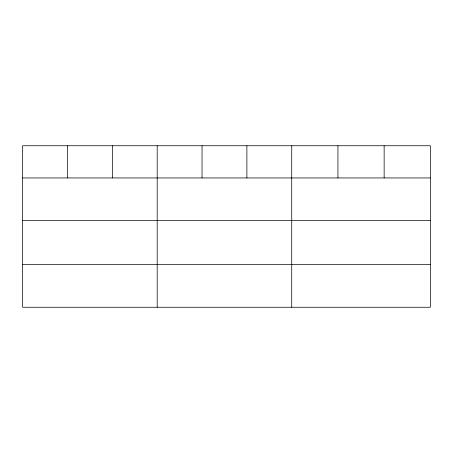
<?xml version="1.0" encoding="UTF-8"?>
<svg xmlns="http://www.w3.org/2000/svg" width="453" height="453" viewBox="0 0 453 453"><rect width="100%" height="100%" fill="white"/><g stroke="black" fill="none" stroke-linecap="round" stroke-linejoin="round"><path stroke-width="0.68" d="M430.35 220.622L430.35 145.741L22.65 145.741L22.65 307.259L430.35 307.259L430.35 220.622L22.65 220.622M22.65 177.95L430.35 177.95M22.65 264.586L430.35 264.586M384.144 145.741L384.144 177.95M337.938 145.741L337.938 177.95M291.732 145.741L291.732 307.259M246.885 145.741L246.885 177.95M202.038 145.741L202.038 177.95M157.191 145.741L157.191 307.259M112.344 145.741L112.344 177.95M67.497 145.741L67.497 177.95"/></g></svg>
